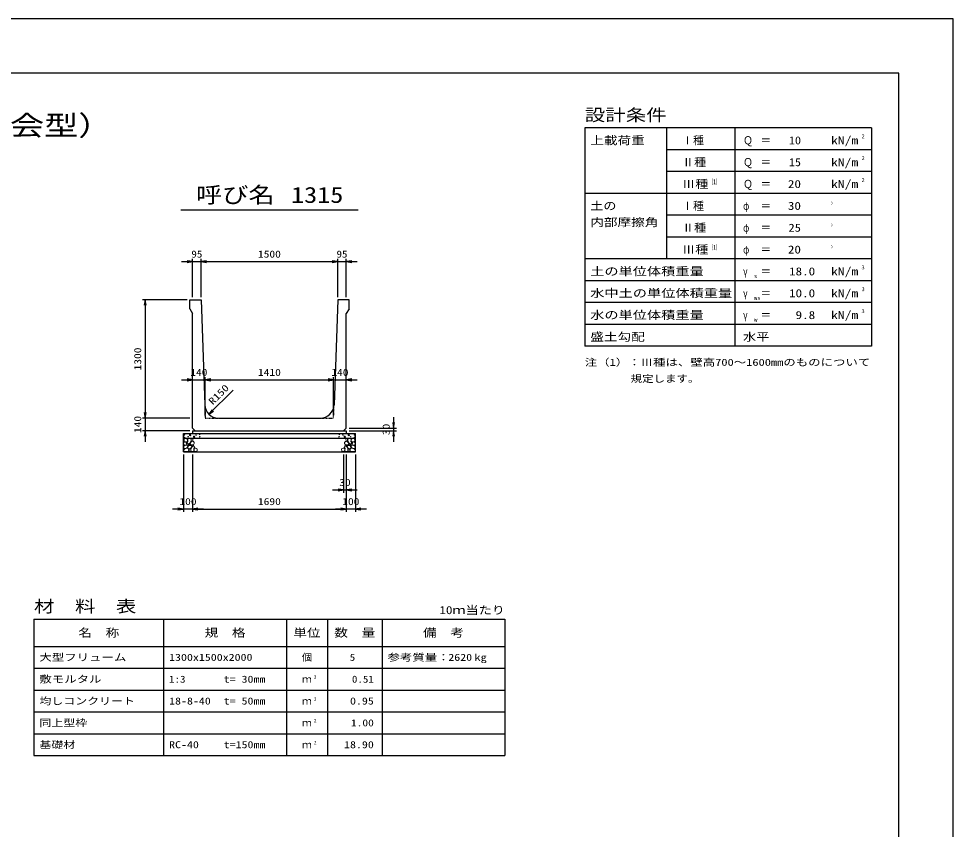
# Model space of a CAD drawing. Units: millimetres at full size. Extents: x 0 to 25230, y 0 to 17820.
# Drawn here: x 14960 to 25230, y 8910 to 17820 of the extents above; entities that cross this region are included whole.
import ezdxf
from ezdxf.enums import TextEntityAlignment as Align

# ---------------------------------------------------------------- set-up
doc = ezdxf.new("R2010")
doc.units = ezdxf.units.MM
doc.linetypes.add('DASHED_SPACED', pattern=[12, 6, -6])
for name, color, linetype, lineweight in [('D-DCR-HCHn', 4, 'Continuous', 9), ('D-MTR-FRAM', 7, 'Continuous', 25), ('D-MTR-LINE', 7, 'Continuous', 25), ('D-STR-DIM', 7, 'Continuous', 25), ('D-STR-STRn', 1, 'Continuous', 25), ('D-TTL', 2, 'Continuous', 25), ('D-TTL-FRAM', 2, 'Continuous', 25), ('D-TTL-LINE', 7, 'Continuous', 25), ('D-TTL-TXT', 7, 'Continuous', 25)]:
    doc.layers.add(name, color=color, linetype=linetype, lineweight=lineweight)
for name, color, linetype in [('D-DOC', 7, 'Continuous'), ('D-MTR', 7, 'Continuous'), ('D-MTR-TXT', 7, 'Continuous')]:
    doc.layers.add(name, color=color, linetype=linetype)
doc.styles.add('ＭＳ ゴシック', font='')
doc.styles.get('ＭＳ ゴシック').set_extended_font_data('MS Gothic')

# ---------------------------------------------------------------- blocks, each defined once
blk = doc.blocks.new('open_arrow')
at = {"color": 0, "linetype": 'Continuous', "lineweight": -2}
blk.add_lwpolyline([(7.5, 1.25), (0, 0), (7.5, -1.25)], dxfattribs=at)

msp = doc.modelspace()

# ---------------------------------------------------------------- linework, layer by layer
at = {"layer": 'D-DCR-HCHn'}
for points in [[(16775.46, 13160.356), (16770.26, 13144.753), (16777.194, 13134.352), (16794.53, 13132.618), (16806.366, 13137.699), (16801.464, 13149.954), (16804.932, 13156.889), (16797.997, 13163.823), (16787.596, 13167.29)], [(16808.399, 13203.696), (16792.796, 13207.163), (16778.928, 13200.228), (16777.194, 13184.626), (16780.661, 13172.491), (16797.997, 13167.29), (16810.132, 13167.29), (16815.333, 13175.958), (16815.333, 13195.028)], [(16822.267, 13205.429), (16817.067, 13189.827), (16818.8, 13172.491), (16806.665, 13153.421), (16822.267, 13144.753), (16839.603, 13153.421), (16850.005, 13167.29), (16853.472, 13189.827), (16850.005, 13201.962), (16839.603, 13207.163)], [(16825.735, 13144.753), (16817.067, 13137.819), (16820.534, 13132.618), (16832.669, 13132.618), (16837.87, 13134.352), (16841.337, 13141.286), (16836.136, 13146.487)], [(16851.739, 13163.823), (16843.071, 13143.02), (16850.005, 13134.352), (16870.808, 13134.352), (16879.476, 13137.819), (16888.144, 13149.954), (16888.144, 13160.356), (16879.476, 13174.224), (16869.074, 13175.958)], [(16855.206, 13201.962), (16855.206, 13181.159), (16863.874, 13175.958), (16872.542, 13181.159), (16874.275, 13193.294), (16872.542, 13203.696), (16860.407, 13207.163)], [(18578.261, 13163.823), (18586.929, 13143.02), (18579.995, 13134.352), (18559.192, 13134.352), (18550.524, 13137.819), (18541.856, 13149.954), (18541.856, 13160.356), (18550.524, 13174.224), (18560.926, 13175.958)], [(18574.794, 13201.962), (18574.794, 13181.159), (18566.126, 13175.958), (18557.458, 13181.159), (18555.725, 13193.294), (18557.458, 13203.696), (18569.593, 13207.163)], [(18607.733, 13205.429), (18612.933, 13189.827), (18611.2, 13172.491), (18623.335, 13153.421), (18607.733, 13144.753), (18590.397, 13153.421), (18579.995, 13167.29), (18576.528, 13189.827), (18579.995, 13201.962), (18590.397, 13207.163)], [(18604.265, 13144.753), (18612.933, 13137.819), (18609.466, 13132.618), (18597.331, 13132.618), (18592.13, 13134.352), (18588.663, 13141.286), (18593.864, 13146.487)], [(18621.601, 13203.696), (18637.204, 13207.163), (18651.072, 13200.228), (18652.806, 13184.626), (18649.339, 13172.491), (18632.003, 13167.29), (18619.868, 13167.29), (18614.667, 13175.958), (18614.667, 13195.028)], [(18654.54, 13160.356), (18659.74, 13144.753), (18652.806, 13134.352), (18635.47, 13132.618), (18623.634, 13137.699), (18628.536, 13149.954), (18625.068, 13156.889), (18632.003, 13163.823), (18642.404, 13167.29)], [(16808.366, 13102.757), (16821.208, 13122.019), (16819.603, 13126.834), (16801.946, 13131.65), (16785.894, 13130.045), (16774.658, 13120.414), (16773.052, 13109.177), (16774.658, 13097.941), (16787.499, 13094.731)], [(16814.787, 13062.627), (16826.023, 13067.443), (16829.234, 13083.494), (16822.813, 13094.731), (16811.577, 13097.941), (16797.13, 13096.336), (16781.078, 13089.915), (16773.052, 13080.284), (16773.052, 13069.048), (16777.868, 13062.627), (16797.13, 13064.232)], [(16853.311, 13102.757), (16861.337, 13122.019), (16854.916, 13130.045), (16835.654, 13130.045), (16827.628, 13126.834), (16819.603, 13115.598), (16819.603, 13105.967), (16827.628, 13093.125), (16837.259, 13091.52)], [(16850.101, 13067.443), (16850.101, 13086.705), (16842.075, 13091.52), (16834.049, 13086.705), (16832.444, 13075.469), (16834.049, 13065.837), (16845.285, 13062.627)], [(16880.599, 13064.232), (16885.415, 13078.679), (16883.81, 13094.731), (16895.046, 13112.388), (16880.599, 13120.414), (16864.548, 13112.388), (16854.916, 13099.546), (16851.706, 13078.679), (16854.916, 13067.443), (16864.548, 13062.627)], [(16877.389, 13120.414), (16885.415, 13126.834), (16882.204, 13131.65), (16870.968, 13131.65), (16866.153, 13130.045), (16862.942, 13123.624), (16867.758, 13118.808)], [(16893.441, 13065.837), (16907.887, 13062.627), (16920.729, 13069.048), (16922.334, 13083.494), (16919.124, 13094.731), (16903.072, 13099.546), (16891.836, 13099.546), (16887.02, 13091.52), (16887.02, 13073.863)], [(18536.559, 13065.837), (18522.113, 13062.627), (18509.271, 13069.048), (18507.666, 13083.494), (18510.876, 13094.731), (18526.928, 13099.546), (18538.164, 13099.546), (18542.98, 13091.52), (18542.98, 13073.863)], [(18549.401, 13064.232), (18544.585, 13078.679), (18546.19, 13094.731), (18534.954, 13112.388), (18549.401, 13120.414), (18565.452, 13112.388), (18575.084, 13099.546), (18578.294, 13078.679), (18575.084, 13067.443), (18565.452, 13062.627)], [(18552.611, 13120.414), (18544.585, 13126.834), (18547.796, 13131.65), (18559.032, 13131.65), (18563.847, 13130.045), (18567.058, 13123.624), (18562.242, 13118.808)], [(18576.689, 13102.757), (18568.663, 13122.019), (18575.084, 13130.045), (18594.346, 13130.045), (18602.372, 13126.834), (18610.397, 13115.598), (18610.397, 13105.967), (18602.372, 13093.125), (18592.741, 13091.52)], [(18579.899, 13067.443), (18579.899, 13086.705), (18587.925, 13091.52), (18595.951, 13086.705), (18597.556, 13075.469), (18595.951, 13065.837), (18584.715, 13062.627)], [(18615.213, 13062.627), (18603.977, 13067.443), (18600.766, 13083.494), (18607.187, 13094.731), (18618.423, 13097.941), (18632.87, 13096.336), (18648.922, 13089.915), (18656.948, 13080.284), (18656.948, 13069.048), (18652.132, 13062.627), (18632.87, 13064.232)], [(18621.634, 13102.757), (18608.792, 13122.019), (18610.397, 13126.834), (18628.054, 13131.65), (18644.106, 13130.045), (18655.342, 13120.414), (18656.948, 13109.177), (18655.342, 13097.941), (18642.501, 13094.731)]]:
    msp.add_lwpolyline(points, close=True, dxfattribs=at)
for centre, radius in [((16843.336, 13243.955), 7.5), ((16948.131, 13250.006), 3), ((18481.869, 13250.006), 3), ((18586.664, 13243.955), 7.5), ((16780.727, 13243.955), 3), ((16781.869, 13218.91), 3), ((16822.292, 13225.752), 3), ((16886.664, 13224.961), 7.5), ((16907.708, 13243.164), 3), ((16949.273, 13224.961), 3), ((18480.727, 13224.961), 3), ((18522.292, 13243.164), 3), ((18543.336, 13224.961), 7.5), ((18607.708, 13225.752), 3), ((18648.131, 13218.91), 3), ((18649.273, 13243.955), 3)]:
    msp.add_circle(centre, radius, dxfattribs=at)
at = {"layer": 'D-MTR-FRAM'}
for p, q in [((15127.5, 11220), (20302.5, 11220)), ((15127.5, 11220), (15127.5, 9720)), ((20302.5, 11220), (20302.5, 9720)), ((15127.5, 9720), (20302.5, 9720))]:
    msp.add_line(p, q, dxfattribs=at)
at = {"layer": 'D-MTR-LINE'}
for p, q in [((16552.5, 11220), (16552.5, 9720)), ((17902.5, 11220), (17902.5, 9720)), ((18352.5, 11220), (18352.5, 9720)), ((18952.5, 11220), (18952.5, 9720)), ((15127.5, 10920), (20302.5, 10920)), ((15127.5, 10680), (20302.5, 10680)), ((15127.5, 10440), (20302.5, 10440)), ((15127.5, 10200), (20302.5, 10200)), ((15127.5, 9960), (20302.5, 9960))]:
    msp.add_line(p, q, dxfattribs=at)
at = {"layer": 'D-STR-DIM'}
for p, q in [((16750, 15150), (17085, 15150)), ((16870, 14760), (16870, 15180)), ((16965, 14760), (16965, 15180)), ((16965, 14760), (16965, 15180)), ((16965, 15150), (18465, 15150)), ((18345, 15150), (18680, 15150)), ((18465, 14760), (18465, 15180)), ((18465, 14760), (18465, 15180)), ((18560, 14760), (18560, 15180)), ((16810, 14730), (16320, 14730)), ((16350, 14730), (16350, 13430)), ((17010, 13460), (17010, 13880)), ((17010, 13460), (17010, 13880)), ((18420, 13460), (18420, 13880)), ((18420, 13460), (18420, 13880)), ((16750, 13850), (17130, 13850)), ((17010, 13850), (18420, 13850)), ((18300, 13850), (18680, 13850)), ((17050.682, 13472.115), (17315.847, 13737.28)), ((16350, 13550), (16350, 13170)), ((16840, 13430), (16320, 13430)), ((16840, 13430), (16320, 13430)), ((19080, 13440), (19080, 13170)), ((16840, 13290), (16320, 13290)), ((18590, 13320), (19110, 13320)), ((18590, 13290), (19110, 13290)), ((16770, 13030), (16770, 12400)), ((16870, 13030), (16870, 12400)), ((16870, 13030), (16870, 12400)), ((18530, 13030), (18530, 12610)), ((18560, 13030), (18560, 12400)), ((18560, 13030), (18560, 12400)), ((18560, 13030), (18560, 12610)), ((18660, 13030), (18660, 12400)), ((18410, 12640), (18680, 12640)), ((16990, 12430), (16650, 12430)), ((16870, 12430), (18560, 12430)), ((18780, 12430), (18440, 12430))]:
    msp.add_line(p, q, dxfattribs=at)
at = {"layer": 'D-STR-STRn'}
for p, q in [((16840, 14730), (16965, 14730)), ((16840, 14630), (16840, 14730)), ((16965, 14730), (17004.987, 13574.811)), ((18465, 14730), (18425.013, 13574.811)), ((18590, 14730), (18465, 14730)), ((18590, 14630), (18590, 14730)), ((16840, 14630), (16870, 14580)), ((18590, 14630), (18560, 14580)), ((16870, 13320), (16870, 14580)), ((18560, 13320), (18560, 14580)), ((17154.898, 13430), (18275.102, 13430)), ((16770, 13060), (16770, 13260)), ((16770, 13260), (18660, 13260)), ((16870, 13320), (16900, 13290)), ((16870, 13290), (18560, 13290)), ((16870, 13290), (16870, 13260)), ((18560, 13320), (18530, 13290)), ((18560, 13290), (18560, 13260)), ((18660, 13060), (18660, 13260)), ((16770, 13210), (18660, 13210)), ((16770, 13060), (18660, 13060))]:
    msp.add_line(p, q, dxfattribs=at)
at = {"layer": 'D-STR-STRn', "color": 2, "linetype": 'DASHED_SPACED'}
for p, q in [((17004.987, 13574.811), (17010, 13430)), ((18420, 13430), (18425.013, 13574.811)), ((17010, 13430), (17154.898, 13430)), ((18275.102, 13430), (18420, 13430))]:
    msp.add_line(p, q, dxfattribs=at)
at = {"layer": 'D-STR-STRn'}
for centre, start, end in [((17154.898, 13580), 181.98252, 270), ((18275.102, 13580), 270, 358.01748)]:
    msp.add_arc(centre, 150, start, end, dxfattribs=at)
at = {"layer": 'D-TTL'}
for points in [[(0, 0), (25230, 0), (25230, 17820), (0, 17820)], [(600, 600), (24630, 600), (24630, 17220), (600, 17220)]]:
    msp.add_lwpolyline(points, close=True, dxfattribs=at)
at = {"layer": 'D-TTL-FRAM'}
for p, q in [((24330, 16620), (21180, 16620)), ((21180, 16620), (21180, 14220)), ((24330, 16620), (24330, 14220)), ((24330, 14220), (21180, 14220))]:
    msp.add_line(p, q, dxfattribs=at)
at = {"layer": 'D-TTL-LINE'}
for p, q in [((22080, 16620), (22080, 15180)), ((22830, 16620), (22830, 14220)), ((24330, 16380), (22080, 16380)), ((24330, 16140), (22080, 16140)), ((24330, 15900), (21180, 15900)), ((24330, 15660), (22080, 15660)), ((24330, 15420), (22080, 15420)), ((24330, 15180), (21180, 15180)), ((24330, 14940), (21180, 14940)), ((24330, 14700), (21180, 14700)), ((24330, 14460), (21180, 14460))]:
    msp.add_line(p, q, dxfattribs=at)
at = {"layer": 'D-TTL-TXT'}
msp.add_line((16740, 15720), (18690, 15720), dxfattribs=at)

# ---------------------------------------------------------------- block references
at = {"layer": 'D-STR-DIM', "xscale": 8, "yscale": 8}
for p, rotation in [((16870, 15150), 180), ((18465, 15150), 180), ((18465, 15150), 180), ((16350, 14730), 270), ((16870, 13850), 180), ((18420, 13850), 180), ((18420, 13850), 180), ((16350, 13430), 90), ((16350, 13430), 90), ((17050.682, 13472.115), 45), ((19080, 13320), 90), ((16350, 13290), 270), ((19080, 13290), 270), ((18530, 12640), 180), ((16770, 12430), 180), ((18560, 12430), 180), ((18560, 12430), 180)]:
    msp.add_blockref('open_arrow', p, dxfattribs=dict(at, rotation=rotation))
for p in [(16965, 15150), (16965, 15150), (18560, 15150), (17010, 13850), (17010, 13850), (18560, 13850), (18560, 12640), (16870, 12430), (16870, 12430), (18660, 12430)]:
    msp.add_blockref('open_arrow', p, dxfattribs=at)

# ---------------------------------------------------------------- texts
at = {"layer": 'D-DOC', "style": 'ＭＳ ゴシック'}
for s, width, p in [('注（1）：Ⅲ種は、壁高700～1600mmのものについて', 1.3, (21180, 13981)), ('\u3000\u3000\u3000\u3000規定します。', 1.2, (21180, 13801))]:
    msp.add_text(s, height=76.98, dxfattribs=dict(at, width=width)).set_placement(p, align=Align.BOTTOM_LEFT)
at = {"layer": 'D-MTR', "style": 'ＭＳ ゴシック', "width": 1.25}
msp.add_text('材\u3000料\u3000表', height=132, dxfattribs=at).set_placement((15127.5, 11256), align=Align.BOTTOM_LEFT)
at = {"layer": 'D-MTR', "style": 'ＭＳ ゴシック', "width": 1.2}
msp.add_text('10ｍ当たり', height=87.98, dxfattribs=at).set_placement((20302.5, 11249), align=Align.BOTTOM_RIGHT)
at = {"layer": 'D-MTR-TXT', "style": 'ＭＳ ゴシック'}
for s, height, width, p in [('名\u3000称', 87.98, 1.25, (15840, 11070)), ('規\u3000格', 87.98, 1.25, (17227.5, 11070)), ('単位', 87.98, 1.25, (18127.5, 11070)), ('数\u3000量', 87.98, 1.25, (18652.5, 11070)), ('備\u3000考', 87.98, 1.25, (19627.5, 11070)), ('個', 76.98, 1.1, (18127.5, 10800))]:
    msp.add_text(s, height=height, dxfattribs=dict(at, width=width)).set_placement(p, align=Align.MIDDLE_CENTER)
for s, width, p in [('大型フリューム', 1.3, (15187.5, 10800)), ('1300x1500x2000', 1.25, (16612.5, 10800)), ('参考質量：    kg', 1.3, (19012.5, 10800)), ('敷モルタル', 1.3, (15187.5, 10560)), ('1:3', 1.15, (16612.5, 10560)), ('t= 30mm', 1.25, (17212.5, 10560)), ('均しコンクリート', 1.25, (15187.5, 10320)), ('18-8-40', 1.25, (16612.5, 10320)), ('t= 50mm', 1.25, (17212.5, 10320)), ('同上型枠', 1.25, (15187.5, 10080)), ('基礎材', 1.25, (15187.5, 9840)), ('RC-40', 1.25, (16612.5, 9840)), ('t=150mm', 1.25, (17212.5, 9840))]:
    msp.add_text(s, height=76.98, dxfattribs=dict(at, width=width)).set_placement(p, align=Align.MIDDLE_LEFT)
for s, width, p in [('5', 1.15, (18657.83, 10800)), ('2620', 1.25, (19942.5, 10800)), ('0.51', 1.15, (18862.5, 10560)), ('0.95', 1.25, (18862.5, 10320)), ('1.00', 1.2, (18862.5, 10080)), ('18.90', 1.25, (18862.5, 9840))]:
    msp.add_text(s, height=76.98, dxfattribs=dict(at, width=width)).set_placement(p, align=Align.MIDDLE_RIGHT)
for p in [(18127.5, 10560), (18127.5, 10320), (18127.5, 10080), (18127.5, 9840)]:
    msp.add_text('ｍ', height=76.98, dxfattribs=at).set_placement(p, align=Align.MIDDLE_CENTER)
at = {"layer": 'D-MTR-TXT', "style": 'ＭＳ ゴシック', "width": 1.15}
for s, p in [('3', (18202.5, 10553)), ('3', (18202.5, 10313)), ('2', (18202.5, 10073)), ('2', (18202.5, 9833))]:
    msp.add_text(s, height=38.49, dxfattribs=at).set_placement(p, align=Align.BOTTOM_LEFT)
at = {"layer": 'D-STR-DIM', "style": 'ＭＳ ゴシック'}
for s, width, p in [('95', 1.15, (16917.5, 15232.5)), ('1500', 1.2, (17715, 15232.5)), ('95', 1.15, (18512.5, 15232.5)), ('140', 1.2, (16940, 13932.5)), ('1410', 1.2, (17715, 13932.5)), ('140', 1.2, (18490, 13932.5)), ('30', 1.2, (18545, 12722.5)), ('100', 1.2, (16820, 12512.5)), ('1690', 1.2, (17715, 12512.5)), ('100', 1.2, (18610, 12512.5))]:
    msp.add_text(s, height=76.98, dxfattribs=dict(at, width=width)).set_placement(p, align=Align.MIDDLE_CENTER)
at = {"layer": 'D-STR-DIM', "style": 'ＭＳ ゴシック', "width": 1.2}
for s, p in [('1300', (16267.5, 14080)), ('140', (16267.5, 13360)), ('30', (18997.5, 13305))]:
    msp.add_text(s, height=76.98, rotation=90, dxfattribs=at).set_placement(p, align=Align.MIDDLE_CENTER)
at = {"layer": 'D-STR-DIM', "style": 'ＭＳ ゴシック', "width": 1.25}
msp.add_text('R150', height=76.98, rotation=45, dxfattribs=at).set_placement((17109.092, 13553.152), align=Align.BOTTOM_LEFT)
at = {"layer": 'D-TTL-TXT', "style": 'ＭＳ ゴシック'}
for s, height, width, p in [('設計条件', 132, 1.25, (21180, 16656)), ('上載荷重', 87.98, 1.25, (21240, 16412)), ('2', 43.99, 1.15, (24222, 16492)), ('Ｑ', 87.98, 0.9, (22920, 16412)), ('＝', 87.98, 0.95, (23112, 16412)), ('kN/m', 87.98, 1.25, (23886, 16412)), ('Ⅱ種', 87.98, 1.1, (22250, 16172)), ('Ｑ', 87.98, 0.9, (22920, 16172)), ('＝', 87.98, 0.95, (23112, 16172)), ('kN/m', 87.98, 1.25, (23886, 16172)), ('2', 43.99, 1.15, (24222, 16252)), ('Ⅲ種', 87.98, 1.2, (22250, 15932)), ('（1）', 54.99, 0.6, (22546.769, 15982.923)), ('Ｑ', 87.98, 0.9, (22920, 15932)), ('＝', 87.98, 0.95, (23112, 15932)), ('kN/m', 87.98, 1.25, (23886, 15932)), ('2', 43.99, 1.15, (24222, 16012)), ('土の', 87.98, 1.2, (21240, 15692)), ('φ', 87.98, 0.75, (22920, 15692)), ('＝', 87.98, 0.95, (23112, 15692)), ('°', 87.98, 0.3, (23886, 15692)), ('内部摩擦角', 87.98, 1.25, (21240, 15512)), ('Ⅱ種', 87.98, 1.1, (22250, 15452)), ('φ', 87.98, 0.75, (22920, 15452)), ('＝', 87.98, 0.95, (23112, 15452)), ('°', 87.98, 0.3, (23886, 15452)), ('Ⅲ種', 87.98, 1.2, (22250, 15212)), ('（1）', 54.99, 0.6, (22546.769, 15262.923)), ('φ', 87.98, 0.75, (22920, 15212)), ('°', 87.98, 0.3, (23886, 15212)), ('＝', 87.98, 0.95, (23112, 15212)), ('土の単位体積重量', 87.98, 1.3, (21240, 14972)), ('3', 43.99, 1.15, (24222, 15052)), ('γ', 87.98, 0.75, (22920, 14972)), ('s', 43.99, 1.15, (23040, 14956)), ('＝', 87.98, 0.95, (23112, 14972)), ('kN/m', 87.98, 1.25, (23886, 14972)), ('水中土の単位体積重量', 87.98, 1.3, (21240, 14732)), ('γ', 87.98, 0.75, (22920, 14732)), ('＝', 87.98, 0.95, (23112, 14732)), ('kN/m', 87.98, 1.25, (23886, 14732)), ('3', 43.99, 1.15, (24222, 14812)), ('ws', 43.99, 1.2, (23040, 14716)), ('水の単位体積重量', 87.98, 1.3, (21240, 14492)), ('γ', 87.98, 0.75, (22920, 14492)), ('kN/m', 87.98, 1.25, (23886, 14492)), ('3', 43.99, 1.15, (24222, 14572)), ('w', 43.99, 1.25, (23040, 14476)), ('＝', 87.98, 0.95, (23112, 14492)), ('盛土勾配', 87.98, 1.25, (21240, 14252)), ('水平', 87.98, 1.2, (22920, 14252))]:
    msp.add_text(s, height=height, dxfattribs=dict(at, width=width)).set_placement(p, align=Align.BOTTOM_LEFT)
for s, height, width, p in [('大型フリューム（農業土木事業協会型）', 219.9, 1.25, (12615, 16470)), ('呼び名', 176, 1.2, (17340, 15742.5)), ('1315', 176, 1.2, (18240, 15742.5))]:
    msp.add_text(s, height=height, dxfattribs=dict(at, width=width)).set_placement(p, align=Align.BOTTOM_CENTER)
for p in [(22250, 16412), (22250, 15692)]:
    msp.add_text('Ⅰ種', height=87.98, dxfattribs=at).set_placement(p, align=Align.BOTTOM_LEFT)
for s, width, p in [('10', 1.1, (23556, 16412)), ('15', 1.1, (23556, 16172)), ('20', 1.2, (23556, 15932)), ('30', 1.2, (23556, 15692)), ('25', 1.15, (23556, 15452)), ('20', 1.2, (23556, 15212)), ('18.0', 1.2, (23712, 14972)), ('10.0', 1.2, (23712, 14732)), ('9.8', 1.2, (23712, 14492))]:
    msp.add_text(s, height=87.98, dxfattribs=dict(at, width=width)).set_placement(p, align=Align.BOTTOM_RIGHT)

doc.saveas('drawing.dxf')
